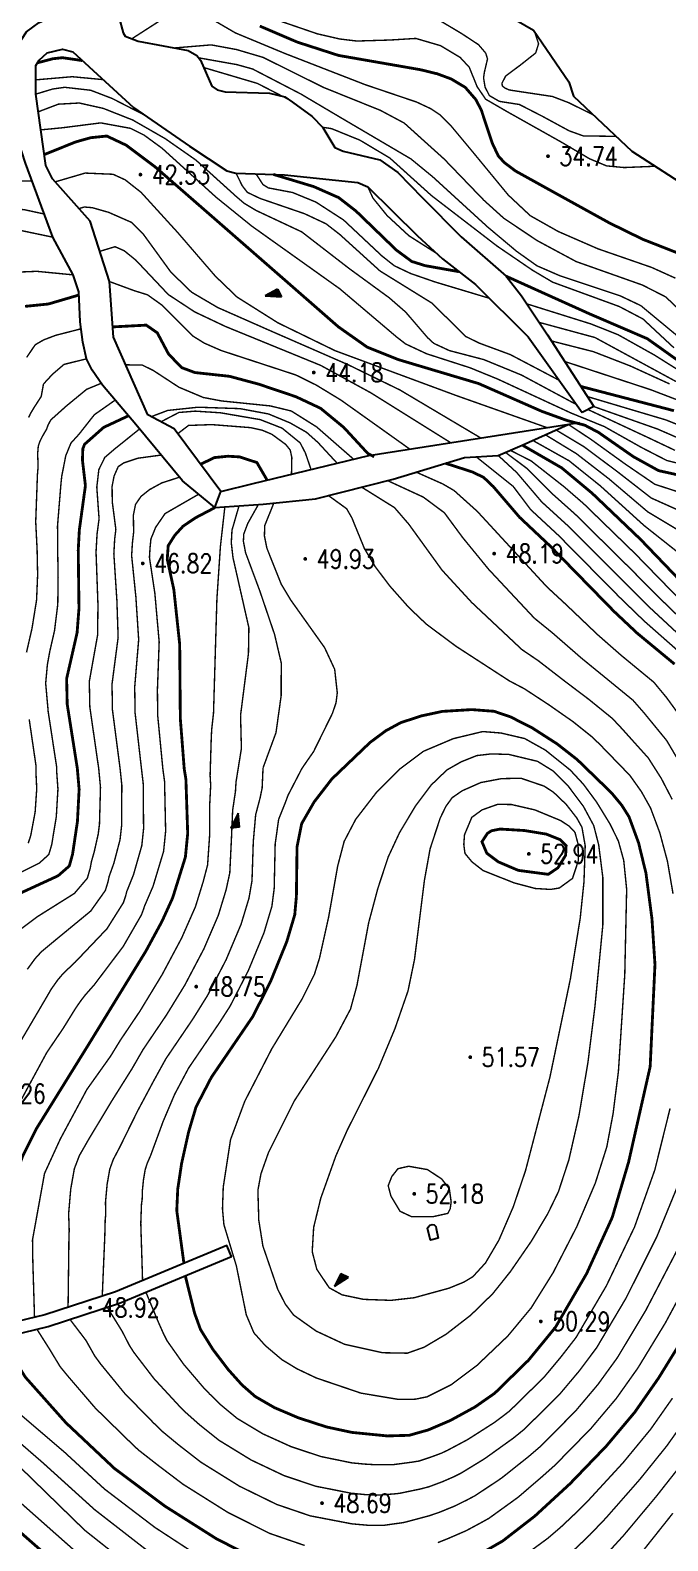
# Model space of a CAD drawing. Extents: x 404846 to 408477, y 3390929 to 3392894.
# Drawn here: x 406495.3 to 406529, y 3392292.5 to 3392372.4 of the extents above; entities that cross this region are included whole.
import ezdxf
from ezdxf.enums import TextEntityAlignment as Align

# ---------------------------------------------------------------- set-up
doc = ezdxf.new("R2010")
doc.units = 0
doc.header["$LTSCALE"] = 0.5
doc.layers.get('0').update_dxf_attribs({"linetype": 'CONTINUOUS'})
doc.layers.add('ASSIST', color=7, linetype='CONTINUOUS', plot=False)
for name, color, linetype in [('DGX', 2, 'CONTINUOUS'), ('DMTZ', 3, 'CONTINUOUS'), ('FZTZ', 7, 'CONTINUOUS'), ('GCD', 1, 'CONTINUOUS'), ('ZBTZ', 3, 'CONTINUOUS')]:
    doc.layers.add(name, color=color, linetype=linetype)
doc.styles.add('HZ', font='rs.shx', dxfattribs={"width": 0.8, "bigfont": 'hztxt.shx'})
doc.linetypes.add('1033B', pattern='A,1,[186,AAA.SHX,S=1,R=0,X=0,Y=0],1', length=2)
doc.linetypes.add('1161', pattern='A,0,[149,AAA.SHX,S=0.15,R=0,X=0,Y=0],-1.6', length=1.6)

# ---------------------------------------------------------------- blocks, each defined once
blk = doc.blocks.new('*U39')
at = {"linetype": 'Continuous'}
for points in [[(-0.3, 0.5), (0, 1.5), (-0.9, 0)], [(-0.3, 0.5), (-0.9, 0), (0, 0)], [(-0.3, 0.5), (0, 0), (0, 1.5)]]:
    blk.add_solid(points, dxfattribs=at)
blk = doc.blocks.new('gc201')
for p, q in [((0, 1.5), (-0.9, 0)), ((0, 0), (-0.9, 0)), ((0, 0), (0, 1.5))]:
    blk.add_line(p, q)
at = {"linetype": 'Continuous'}
blk.add_blockref('*U39', (0, 0), dxfattribs=at)
blk = doc.blocks.new('GC200')
at = {"linetype": 'Continuous', "const_width": 0.2, "flags": 128}
blk.add_lwpolyline([(-0.1, 0, 1), (0.1, 0, 1)], format="xyb", close=True, dxfattribs=at)

msp = doc.modelspace()

# ---------------------------------------------------------------- linework, layer by layer
at = {"layer": 'ASSIST', "linetype": 'Continuous', "elevation": 39.694, "flags": 128}
msp.add_lwpolyline([(406494.303, 3392303.408), (406496.256, 3392303.876), (406500.033, 3392305.109), (406505.952, 3392307.58), (406505.706, 3392308.171), (406499.81, 3392305.71), (406496.082, 3392304.493), (406494.179, 3392304.037)], dxfattribs=at)
at = {"layer": 'DGX', "linetype": 'Continuous', "flags": 128}
for points, const_width, elevation in [([(406528.373, 3392365.253), (406526.724, 3392365.184), (406525.795, 3392365.273), (406524.9, 3392365.648), (406523.361, 3392366.555), (406520.553, 3392368.132), (406519.401, 3392368.799), (406518.951, 3392369.458), (406518.532, 3392370.49), (406518.051, 3392371.01), (406517.01, 3392371.633), (406515.707, 3392372.014), (406514.338, 3392371.93), (406512.582, 3392371.877), (406511.685, 3392371.984), (406510.488, 3392372.26), (406507.843, 3392373.168), (406506.203, 3392374.051)], 0.075, 34.5), ([(406526.305, 3392366.835), (406524.568, 3392366.858), (406523.816, 3392367.128), (406522.431, 3392367.88), (406521.188, 3392368.519), (406520.127, 3392368.685), (406519.601, 3392368.988), (406519.37, 3392369.434), (406519.289, 3392369.932), (406519.336, 3392370.245), (406519.498, 3392370.928), (406519.405, 3392371.235), (406519.023, 3392371.684), (406518.124, 3392372.275), (406516.563, 3392373.205), (406515.49, 3392373.64), (406514.97, 3392373.713), (406514.014, 3392373.528), (406513.312, 3392373.39), (406512.272, 3392373.439), (406510.591, 3392373.784), (406508.002, 3392374.247), (406506.295, 3392374.403)], 0.075, 34), ([(406529.44, 3392359.333), (406528.184, 3392359.901), (406525.347, 3392360.884), (406523.244, 3392361.8), (406521.759, 3392362.639), (406520.592, 3392363.734), (406518.698, 3392366.034), (406518.698, 3392366.034), (406517.565, 3392367.393), (406516.975, 3392367.98), (406516.498, 3392368.297), (406515.746, 3392368.649), (406513.021, 3392369.571), (406508.773, 3392371.221), (406506.159, 3392372.307), (406504.559, 3392373.241), (406503.439, 3392373.429), (406503.04, 3392373.384), (406502.492, 3392373.161), (406500.68, 3392371.996)], 0.075, 35.5), ([(406507.448, 3392372.669), (406509.435, 3392371.82), (406511.617, 3392371.115), (406515.946, 3392370.361), (406516.849, 3392370.141), (406517.587, 3392369.866), (406518.319, 3392369.427), (406518.881, 3392368.78), (406519.171, 3392368.223), (406519.744, 3392366.488), (406520.067, 3392365.802), (406520.382, 3392365.453), (406520.978, 3392365.003), (406523.208, 3392363.767), (406525.948, 3392362.254), (406527.713, 3392361.389), (406529.737, 3392360.595)], 0.15, 35), ([(406531.621, 3392355.785), (406528.926, 3392358.342), (406527.698, 3392358.968), (406524.19, 3392360.21), (406522.136, 3392361.314), (406520.36, 3392362.502), (406519.308, 3392363.453), (406517.203, 3392365.636), (406515.091, 3392367.539), (406513.828, 3392368.212), (406510.823, 3392369.422), (406507.632, 3392371.009), (406506.226, 3392371.425), (406504.882, 3392371.673), (406502.928, 3392371.51)], 0.075, 36), ([(406525.102, 3392367.971), (406523.784, 3392368.619), (406522.934, 3392368.944), (406521.104, 3392369.218), (406520.647, 3392369.29), (406520.424, 3392369.388), (406520.278, 3392369.504), (406520.266, 3392369.648), (406520.456, 3392370.024), (406521.243, 3392370.61), (406522.047, 3392371.246), (406522.199, 3392371.733), (406521.996, 3392372.353)], 0.075, 33.5), ([(406498.062, 3392370.843), (406497.004, 3392370.996), (406496.497, 3392370.938), (406495.689, 3392370.725)], 0.15, 40), ([(406530.911, 3392355.147), (406527.608, 3392357.882), (406526.524, 3392358.396), (406523.337, 3392359.457), (406522.116, 3392359.987), (406521.046, 3392360.747), (406519.511, 3392362.035), (406516.606, 3392364.69), (406515.445, 3392365.642), (406511.83, 3392367.768), (406509.625, 3392369.073), (406507.072, 3392370.397), (406506.241, 3392370.629), (406504.221, 3392370.988)], 0.075, 36.5), ([(406508.974, 3392368.786), (406507.324, 3392369.635), (406504.483, 3392370.475)], 0.075, 37), ([(406501.303, 3392367.985), (406499.645, 3392368.836), (406498.504, 3392369.273), (406497.13, 3392369.429), (406496.494, 3392369.339), (406495.599, 3392369.068)], 0.075, 41), ([(406499.156, 3392369.836), (406497.526, 3392369.99), (406495.603, 3392369.824)], 0.075, 40.5), ([(406524.214, 3392352.642), (406521.298, 3392354.208), (406519.305, 3392355.025), (406517.478, 3392355.503), (406516.653, 3392355.886), (406516.325, 3392356.19), (406515.166, 3392357.54), (406514.307, 3392358.289), (406512.174, 3392359.847), (406509.671, 3392361.781), (406507.26, 3392362.912), (406506.616, 3392363.299), (406506.181, 3392363.673), (406504.073, 3392365.577), (406502.444, 3392366.715), (406500.726, 3392367.7), (406499.165, 3392368.316), (406497.898, 3392368.598), (406496.794, 3392368.537), (406495.731, 3392368.134)], 0.075, 41.5), ([(406525.683, 3392351.48), (406523.921, 3392352.198), (406520.03, 3392353.999), (406518.572, 3392354.594), (406516.277, 3392355.334), (406515.163, 3392355.855), (406514.69, 3392356.222), (406511.682, 3392358.771), (406507.021, 3392362.091), (406505.143, 3392363.611), (406502.28, 3392366.206), (406501.339, 3392366.893), (406500.618, 3392367.257), (406499.035, 3392367.547), (406497.024, 3392367.291), (406495.866, 3392367.178)], 0.075, 42), ([(406531.21, 3392348.564), (406528.548, 3392349.153), (406527.222, 3392349.887), (406525.37, 3392351.175), (406524.651, 3392351.553), (406523.7, 3392351.806), (406522.369, 3392352.29), (406519.031, 3392353.758), (406514.788, 3392355.023), (406513.136, 3392355.682), (406511.603, 3392356.763), (406509.019, 3392359.022), (406504.557, 3392362.915), (406501.913, 3392365.22), (406500.379, 3392366.369), (406499.356, 3392366.851), (406498.507, 3392366.764), (406497.707, 3392366.539), (406496.05, 3392365.871)], 0.15, 42.5), ([(406529.361, 3392355.649), (406527.722, 3392357.175), (406526.471, 3392357.833), (406522.945, 3392359.121), (406521.877, 3392359.754), (406519.99, 3392361.042), (406516.533, 3392363.702), (406514.331, 3392365.688), (406512.744, 3392366.634), (406511.246, 3392367.244), (406510.794, 3392367.311)], 0.075, 37), ([(406491.512, 3392361.467), (406492.269, 3392362.901), (406492.862, 3392363.702), (406493.788, 3392364.37), (406494.301, 3392364.475), (406495.401, 3392364.466)], 0.075, 40.5), ([(406522.651, 3392351.425), (406517.86, 3392353.119), (406511.438, 3392355.496), (406508.412, 3392356.969), (406506.25, 3392358.332), (406505.095, 3392359.443), (406503.105, 3392361.75), (406501.173, 3392363.87), (406500.328, 3392364.535), (406499.686, 3392364.829), (406498.211, 3392364.892), (406496.615, 3392364.425)], 0.075, 43), ([(406523.295, 3392353.929), (406520.703, 3392355.291), (406519.073, 3392355.893), (406518.351, 3392356.245), (406516.556, 3392358.015), (406513.813, 3392359.712), (406511.68, 3392361.647), (406510.952, 3392362.212), (406509.82, 3392362.742), (406507.457, 3392363.554), (406506.79, 3392363.873), (406506.517, 3392364.229), (406506.19, 3392364.895)], 0.075, 41), ([(406519.602, 3392358.268), (406516.712, 3392359.136), (406515.435, 3392359.578), (406514.568, 3392359.989), (406513.909, 3392360.511), (406511.885, 3392362.409), (406510.417, 3392363.359), (406509.182, 3392363.865), (406507.899, 3392364.109), (406507.617, 3392364.285), (406507.249, 3392364.857)], 0.075, 40.5), ([(406508.166, 3392364.824), (406510.305, 3392364.176), (406511.623, 3392363.595), (406512.54, 3392362.883), (406514.675, 3392360.819), (406515.489, 3392360.218), (406516.197, 3392359.996), (406517.991, 3392359.676)], 0.15, 40), ([(406516.789, 3392360.655), (406515.337, 3392361.579), (406514.181, 3392362.649), (406513.435, 3392363.573), (406513.164, 3392364.171)], 0.075, 39.5), ([(406491.79, 3392361.379), (406492.935, 3392362.354), (406493.677, 3392362.795), (406494.423, 3392362.983), (406494.968, 3392362.961), (406496.041, 3392362.728)], 0.075, 41), ([(406519.145, 3392350.877), (406514.864, 3392353.419), (406512.114, 3392354.759), (406507.944, 3392356.58), (406505.22, 3392357.782), (406503.838, 3392358.594), (406502.746, 3392359.653), (406501.287, 3392361.662), (406500.664, 3392362.284), (406499.447, 3392362.818), (406498.595, 3392363.06), (406498.17, 3392363.098), (406497.879, 3392363.014)], 0.075, 43.5), ([(406492.626, 3392360.749), (406493.55, 3392361.58), (406494.298, 3392361.906), (406494.758, 3392361.866), (406496.493, 3392361.502)], 0.075, 41.5), ([(406517.553, 3392350.628), (406513.337, 3392353.262), (406510.674, 3392354.719), (406505.634, 3392356.778), (406504.008, 3392357.548), (406502.613, 3392358.464), (406500.893, 3392360.285), (406500.276, 3392360.785), (406499.792, 3392360.997), (406498.986, 3392360.753)], 0.075, 44), ([(406493.171, 3392354.291), (406493.45, 3392355.36), (406493.41, 3392356.021), (406492.972, 3392356.526), (406492.196, 3392357.321), (406491.935, 3392357.821), (406492.066, 3392358.432), (406492.374, 3392358.706), (406493.301, 3392359.203), (406494.773, 3392359.659), (406495.651, 3392359.695), (406497.569, 3392359.509)], 0.075, 42), ([(406515.386, 3392350.29), (406511.745, 3392352.883), (406510.434, 3392353.68), (406509.361, 3392354.211), (406505.405, 3392355.507), (406504.518, 3392355.895), (406503.931, 3392356.258), (406502.272, 3392357.91), (406501.509, 3392358.453), (406500.806, 3392358.672), (406499.501, 3392359.153)], 0.075, 44.5), ([(406529.497, 3392355.032), (406527.955, 3392356.13), (406524.913, 3392357.439), (406520.478, 3392359.439)], 0.15, 37.5), ([(406497.889, 3392358.444), (406496.264, 3392357.966), (406495.034, 3392357.842)], 0.15, 42.5), ([(406530.53, 3392353.885), (406528.331, 3392355.265), (406526.401, 3392356.345), (406524.97, 3392356.912), (406521.593, 3392357.97)], 0.075, 38), ([(406495.116, 3392355.141), (406495.567, 3392355.809), (406496.008, 3392356.065), (406496.646, 3392356.309), (406497.996, 3392356.655)], 0.075, 43), ([(406499.678, 3392356.756), (406501.443, 3392356.849), (406502.026, 3392356.443), (406502.623, 3392355.321), (406503.317, 3392354.601), (406504.019, 3392354.34), (406505.848, 3392354.142), (406507.402, 3392353.724), (406509.36, 3392353.063), (406510.666, 3392352.45), (406511.895, 3392351.437), (406513.164, 3392350.062), (406513.499, 3392349.887)], 0.15, 45), ([(406551.685, 3392334.201), (406549.476, 3392335.702), (406548.815, 3392336.336), (406548.475, 3392336.85), (406548.067, 3392338.146), (406547.4, 3392339.427), (406546.015, 3392341.419), (406543.926, 3392344.13), (406541.438, 3392346.647), (406539.65, 3392348.619), (406538.74, 3392349.38), (406537.846, 3392349.781), (406537.405, 3392349.827), (406535.941, 3392349.758), (406535.594, 3392349.831), (406535.366, 3392350.041), (406534.958, 3392350.889), (406534.145, 3392351.718), (406532.817, 3392352.591), (406531.981, 3392352.968), (406529.425, 3392353.891), (406525.185, 3392356.193), (406522.241, 3392356.992)], 0.075, 38.5), ([(406529.127, 3392353.741), (406527.053, 3392354.689), (406525.1, 3392355.446), (406522.885, 3392356.011)], 0.075, 39), ([(406496.006, 3392353.734), (406496.487, 3392354.254), (406497.091, 3392354.77), (406498.29, 3392355.069)], 0.075, 43.5), ([(406549.166, 3392334.214), (406548.004, 3392335.548), (406547.632, 3392336.317), (406546.336, 3392339.416), (406545.677, 3392340.426), (406544.919, 3392341.346), (406544.359, 3392341.808), (406543.701, 3392342.012), (406542.241, 3392341.905), (406541.774, 3392342.071), (406540.999, 3392342.547), (406540.441, 3392343.071), (406538.951, 3392344.817), (406536.688, 3392346.401), (406536.111, 3392347.122), (406535.048, 3392348.801), (406534.084, 3392350.078), (406532.805, 3392351.199), (406531.032, 3392352.324), (406528.123, 3392353.436), (406523.585, 3392354.926)], 0.075, 39.5), ([(406512.413, 3392349.756), (406510.452, 3392351.47), (406509.113, 3392352.308), (406508.004, 3392352.576), (406505.433, 3392352.838), (406504.465, 3392353.021), (406503.171, 3392353.565), (406501.813, 3392354.452), (406501.235, 3392354.736), (406500.363, 3392354.75)], 0.075, 45.5), ([(406496.006, 3392353.734), (406495.886, 3392353.075), (406495.502, 3392352.48), (406495.323, 3392352.18), (406495.22, 3392351.964)], 0.075, 43.5), ([(406496.394, 3392351.835), (406497.21, 3392352.566), (406498.29, 3392353.454), (406499.058, 3392353.771)], 0.075, 44), ([(406529.362, 3392352.322), (406524.436, 3392353.606)], 0.15, 40), ([(406496.974, 3392348.869), (406497.186, 3392349.945), (406497.458, 3392350.608), (406497.891, 3392351.086), (406498.697, 3392352.109), (406499.798, 3392352.882)], 0.075, 44.5), ([(406511.541, 3392349.546), (406510.529, 3392350.64), (406509.922, 3392351.182), (406509.048, 3392351.68), (406507.912, 3392352.15), (406506.403, 3392352.432), (406504.18, 3392352.507), (406502.578, 3392352.336), (406501.708, 3392352.008)], 0.075, 46), ([(406524.781, 3392353.07), (406528.934, 3392351.835), (406530.284, 3392351.298)], 0.075, 40.5), ([(406525.122, 3392352.541), (406528.506, 3392351.348), (406529.85, 3392350.762)], 0.075, 41), ([(406494.667, 3392326.75), (406496.781, 3392327.722), (406497.373, 3392328.24), (406497.546, 3392328.866), (406497.802, 3392330.589), (406497.892, 3392332.294), (406497.796, 3392333.406), (406497.261, 3392336.799), (406497.231, 3392338.147), (406497.785, 3392340.581), (406497.884, 3392341.861), (406497.845, 3392344.946), (406497.904, 3392346.022), (406498.225, 3392348.359), (406498.068, 3392349.703), (406498.087, 3392350.306), (406498.179, 3392350.544), (406499.19, 3392351.44), (406500.502, 3392352.054)], 0.15, 45), ([(406496.394, 3392351.835), (406496.244, 3392351.555), (406496.174, 3392351.351), (406495.937, 3392350.945), (406495.819, 3392350.705), (406495.731, 3392350.449), (406495.697, 3392350.041), (406495.723, 3392349.378), (406495.686, 3392348.936), (406495.595, 3392346.444), (406495.669, 3392344.977), (406495.697, 3392343.638), (406495.64, 3392342.305), (406495.398, 3392340.802), (406495.108, 3392339.54)], 0.075, 44), ([(406510.162, 3392349.213), (406509.861, 3392350.09), (406509.586, 3392350.62), (406508.63, 3392351.4), (406507.473, 3392351.851), (406505.366, 3392352.213), (406504.034, 3392352.299), (406503.169, 3392352.229), (406502.224, 3392351.737)], 0.075, 46.5), ([(406524.816, 3392352.384), (406528.078, 3392350.861), (406529.416, 3392350.225)], 0.075, 41.5), ([(406498.947, 3392346.604), (406498.827, 3392348.278), (406498.935, 3392349.207), (406499.251, 3392349.851), (406499.776, 3392350.301), (406501.09, 3392351.356)], 0.075, 45.5), ([(406509.127, 3392348.963), (406509.145, 3392349.841), (406509.063, 3392350.235), (406508.823, 3392350.537), (406508.091, 3392351.074), (406507.581, 3392351.29), (406506.962, 3392351.427), (406504.912, 3392351.587), (406503.68, 3392351.543), (406503.116, 3392351.111)], 0.075, 47), ([(406529.949, 3392345.789), (406527.97, 3392346.977), (406525.911, 3392348.727), (406524.201, 3392350.05), (406522.552, 3392351.054)], 0.075, 44), ([(406530.369, 3392346.714), (406528.162, 3392347.703), (406526.348, 3392349.114), (406524.591, 3392350.425), (406523.116, 3392351.307)], 0.075, 43.5), ([(406530.789, 3392347.639), (406528.355, 3392348.428), (406526.785, 3392349.5), (406524.98, 3392350.8), (406523.771, 3392351.6)], 0.075, 43), ([(406525.683, 3392351.48), (406527.65, 3392350.374), (406528.982, 3392349.689), (406530.086, 3392349.416)], 0.075, 42), ([(406530.908, 3392340.176), (406528.538, 3392342.474), (406527.029, 3392343.995), (406524.146, 3392346.839), (406522.959, 3392347.898), (406521.61, 3392349.249), (406520.449, 3392350.117)], 0.075, 46), ([(406531.413, 3392340.596), (406528.913, 3392343.113), (406527.307, 3392344.761), (406524.592, 3392347.397), (406523.547, 3392348.302), (406521.805, 3392349.667), (406520.702, 3392350.229)], 0.075, 45.5), ([(406531.918, 3392341.015), (406527.584, 3392345.526), (406525.037, 3392347.954), (406523.422, 3392349.3), (406521.334, 3392350.507)], 0.15, 45), ([(406529.529, 3392344.864), (406527.777, 3392346.252), (406525.474, 3392348.341), (406523.812, 3392349.675), (406521.886, 3392350.755)], 0.075, 44.5), ([(406499.835, 3392346.042), (406499.645, 3392347.508), (406499.636, 3392348.324), (406499.743, 3392348.87), (406499.96, 3392349.363), (406500.25, 3392349.559), (406500.995, 3392349.808), (406502.232, 3392349.976)], 0.075, 46), ([(406507.837, 3392348.652), (406507.297, 3392349.58), (406506.39, 3392349.878), (406505.768, 3392349.915), (406505.039, 3392349.841), (406504.32, 3392349.487)], 0.15, 47.5), ([(406529.395, 3392338.918), (406527.413, 3392340.557), (406526.198, 3392341.699), (406522.808, 3392345.168), (406521.195, 3392346.685), (406519.802, 3392348.31), (406519.298, 3392348.79), (406518.712, 3392349.078), (406517.281, 3392349.54)], 0.15, 47.5), ([(406529.899, 3392339.337), (406527.788, 3392341.196), (406526.475, 3392342.464), (406523.254, 3392345.725), (406521.783, 3392347.089), (406520.857, 3392348.319), (406518.904, 3392349.88)], 0.075, 47), ([(406530.404, 3392339.757), (406528.163, 3392341.835), (406526.752, 3392343.23), (406523.7, 3392346.282), (406522.371, 3392347.493), (406521.048, 3392349.047), (406520.07, 3392349.95)], 0.075, 46.5), ([(406496.974, 3392348.869), (406496.931, 3392348.472), (406496.749, 3392346.233), (406496.757, 3392344.961), (406496.781, 3392343.521), (406496.762, 3392342.083), (406496.591, 3392340.692), (406496.335, 3392339.57), (406496.212, 3392338.891), (406496.122, 3392337.903), (406496.256, 3392336.397), (406496.69, 3392333.562), (406496.697, 3392333.512), (406496.703, 3392333.262), (406496.771, 3392332.309), (406496.684, 3392330.847), (406496.678, 3392330.809), (406496.443, 3392329.375), (406496.38, 3392329.154), (406496.285, 3392328.843), (406495.785, 3392328.392), (406494.013, 3392327.508)], 0.075, 44.5), ([(406500.775, 3392345.892), (406500.763, 3392346.804), (406500.874, 3392347.361), (406501.161, 3392347.783), (406501.611, 3392348.145), (406502.266, 3392348.503), (406503.201, 3392348.805)], 0.075, 46.5), ([(406521.979, 3392341.345), (406519.555, 3392343.935), (406518.179, 3392345.618), (406517.216, 3392346.924), (406516.103, 3392347.752), (406514.215, 3392348.623)], 0.075, 48.5), ([(406522.642, 3392343.002), (406518.955, 3392347), (406517.728, 3392348.101), (406517.123, 3392348.453), (406515.735, 3392349.07)], 0.075, 48), ([(406494.057, 3392314.451), (406496.184, 3392318.378), (406497.05, 3392319.654), (406497.707, 3392320.715), (406497.99, 3392321.122), (406498.212, 3392321.41), (406498.701, 3392321.965), (406500.226, 3392323.986), (406501.184, 3392325.646), (406501.296, 3392325.942), (406501.352, 3392326.117), (406501.802, 3392327.162), (406502.361, 3392329.014), (406502.469, 3392330.086), (406502.412, 3392332.714), (406502.321, 3392333.381), (406502.049, 3392336.193), (406502.034, 3392337.563), (406502.127, 3392340.088), (406501.899, 3392342.66), (406501.612, 3392344.565), (406501.645, 3392345.083), (406501.69, 3392345.536), (406501.94, 3392346.152), (406502.438, 3392346.88), (406504.218, 3392347.906)], 0.075, 47), ([(406520.654, 3392338.031), (406517.841, 3392339.856), (406516.265, 3392341.029), (406515.336, 3392341.913), (406514.329, 3392343.049), (406513.552, 3392344.079), (406512.985, 3392345.032), (406512.322, 3392346.654), (406512.046, 3392347.137), (406511.08, 3392347.836)], 0.075, 49.5), ([(406521.316, 3392339.688), (406518.662, 3392342.18), (406517.095, 3392343.885), (406515.335, 3392346.318), (406514.578, 3392347.196), (406512.841, 3392348.278)], 0.075, 49), ([(406493.673, 3392303.958), (406493.851, 3392307.921), (406494.112, 3392309.907), (406494.489, 3392311.744), (406494.912, 3392312.908), (406495.627, 3392314.337), (406498.423, 3392318.846), (406501.423, 3392323.737), (406502.275, 3392325.309), (406502.839, 3392326.55), (406503.514, 3392328.708), (406503.636, 3392329.96), (406503.542, 3392332.819), (406503.453, 3392333.374), (406503.246, 3392336.041), (406503.213, 3392339.965), (406502.903, 3392342.86), (406502.554, 3392344.47), (406502.604, 3392345.181), (406502.952, 3392345.731), (406503.391, 3392346.213), (406504.053, 3392346.66), (406505.078, 3392347.198)], 0.15, 47.5), ([(406505.602, 3392347.234), (406505.367, 3392345.147), (406505.181, 3392342.354), (406505.002, 3392336.334)], 0.075, 48), ([(406506.35, 3392347.286), (406505.979, 3392346.002), (406505.943, 3392345.331), (406506.032, 3392344.55), (406506.873, 3392340.841), (406506.85, 3392339.477), (406506.433, 3392336.215)], 0.075, 48.5), ([(406507.373, 3392347.357), (406506.814, 3392346.361), (406506.601, 3392345.794), (406506.583, 3392345.413), (406506.699, 3392344.807), (406507.45, 3392342.793), (406508.233, 3392340.486), (406508.586, 3392338.978), (406508.579, 3392337.233), (406508.307, 3392335.291), (406507.622, 3392333.43)], 0.075, 49), ([(406508.192, 3392347.434), (406507.711, 3392346.247), (406507.695, 3392345.697), (406507.827, 3392345.046), (406508.581, 3392343.155), (406509.094, 3392342.3), (406510.881, 3392339.787), (406511.412, 3392338.645), (406511.55, 3392337.398), (406511.483, 3392336.869), (406511.293, 3392336.312), (406510.294, 3392334.285)], 0.075, 49.5), ([(406494.735, 3392324.848), (406495.676, 3392325.554), (406497.642, 3392326.788), (406498.326, 3392327.591), (406498.483, 3392328.135), (406498.539, 3392328.461), (406498.693, 3392329), (406498.903, 3392329.933), (406498.969, 3392330.463), (406499.022, 3392332.399), (406498.927, 3392333.4), (406498.458, 3392336.647), (406498.431, 3392338.001), (406498.87, 3392340.458), (406498.888, 3392342.061), (406498.787, 3392344.851), (406498.839, 3392345.787), (406498.947, 3392346.604)], 0.075, 45.5), ([(406494.423, 3392318.331), (406495.677, 3392320.462), (406496.429, 3392321.745), (406496.772, 3392322.226), (406497.053, 3392322.556), (406497.693, 3392323.162), (406499.365, 3392324.92), (406500.231, 3392326.294), (406500.358, 3392326.673), (406500.414, 3392326.898), (406500.766, 3392327.775), (406501.208, 3392329.321), (406501.302, 3392330.212), (406501.282, 3392332.609), (406501.19, 3392333.387), (406500.852, 3392336.344), (406500.833, 3392337.709), (406501.042, 3392340.211), (406500.895, 3392342.461), (406500.67, 3392344.661), (406500.71, 3392345.318), (406500.775, 3392345.892)], 0.075, 46.5), ([(406495.151, 3392322.775), (406495.555, 3392323.33), (406495.894, 3392323.702), (406496.684, 3392324.358), (406498.504, 3392325.854), (406499.278, 3392326.943), (406499.421, 3392327.404), (406499.477, 3392327.679), (406499.73, 3392328.387), (406500.056, 3392329.627), (406500.136, 3392330.338), (406500.152, 3392332.504), (406500.059, 3392333.393), (406499.655, 3392336.496), (406499.632, 3392337.855), (406499.956, 3392340.335), (406499.891, 3392342.261), (406499.729, 3392344.756), (406499.774, 3392345.553), (406499.835, 3392346.042)], 0.075, 46), ([(406522.642, 3392343.002), (406523.652, 3392342.068), (406525.333, 3392340.466), (406526.566, 3392339.385), (406528.296, 3392337.961), (406528.971, 3392337.146), (406529.95, 3392335.8)], 0.075, 48), ([(406521.979, 3392341.345), (406522.92, 3392340.582), (406524.469, 3392339.233), (406525.72, 3392338.213), (406527.198, 3392337.004), (406527.789, 3392336.327), (406528.976, 3392334.878), (406529.735, 3392333.588)], 0.075, 48.5), ([(406521.316, 3392339.688), (406522.187, 3392339.096), (406523.605, 3392338), (406524.874, 3392337.041), (406526.099, 3392336.047), (406526.607, 3392335.507), (406528.002, 3392333.956), (406528.689, 3392332.878), (406529.267, 3392331.764)], 0.075, 49), ([(406520.654, 3392338.031), (406521.455, 3392337.61), (406522.741, 3392336.768), (406524.027, 3392335.869), (406525, 3392335.091), (406525.425, 3392334.687), (406527.028, 3392333.034), (406527.643, 3392332.168), (406528.126, 3392331.303), (406528.612, 3392329.999), (406529.018, 3392328.489), (406529.314, 3392326.769)], 0.075, 49.5), ([(406503.509, 3392306.56), (406504.003, 3392304.579), (406504.312, 3392303.724), (406504.966, 3392302.672), (406505.776, 3392301.607), (406506.512, 3392300.786), (406507.211, 3392300.175), (406508.229, 3392299.588), (406509.489, 3392299.051), (406510.983, 3392298.566), (406512.322, 3392298.278), (406514.201, 3392298.091), (406515.36, 3392298.126), (406516.372, 3392298.412), (406517.533, 3392298.91), (406518.835, 3392299.622), (406519.882, 3392300.352), (406521.669, 3392302.1), (406523.092, 3392303.837), (406524.745, 3392306.684), (406526.098, 3392309.653), (406526.961, 3392312.573), (406528.104, 3392317.628), (406528.358, 3392323.024), (406528.199, 3392325.44), (406527.881, 3392327.861), (406527.49, 3392329.465), (406526.985, 3392330.842), (406526.597, 3392331.458), (406526.054, 3392332.112), (406524.243, 3392333.867), (406523.181, 3392334.697), (406521.877, 3392335.535), (406520.722, 3392336.124), (406519.848, 3392336.422), (406518.659, 3392336.512), (406517.102, 3392336.416), (406515.996, 3392336.178), (406514.906, 3392335.821), (406514.118, 3392335.393), (406513.284, 3392334.774), (406511.264, 3392332.843), (406510.325, 3392331.627), (406509.665, 3392330.479), (406509.421, 3392329.256), (406509.387, 3392326.634), (406509.3, 3392325.66), (406508.879, 3392324.242), (406508.022, 3392322.135), (406507.082, 3392320.277), (406504.891, 3392317.065), (406504.078, 3392315.495), (406503.683, 3392314.168), (406503.312, 3392312.495), (406503.11, 3392311.153), (406503.058, 3392310.008), (406503.436, 3392307.224)], 0.15, 50), ([(406495.251, 3392335.995), (406495.601, 3392333.606), (406495.607, 3392333.563), (406495.611, 3392333.117), (406495.649, 3392332.323), (406495.566, 3392331.106), (406495.561, 3392331.073), (406495.339, 3392329.885), (406495.285, 3392329.701), (406495.198, 3392329.446)], 0.075, 44), ([(406495.532, 3392304.361), (406495.442, 3392307.331), (406495.434, 3392307.921), (406495.439, 3392308.084), (406495.423, 3392308.45), (406496.062, 3392311.979), (406496.896, 3392313.797), (406498.188, 3392316.203), (406498.292, 3392316.403), (406499.554, 3392318.176), (406500.064, 3392319.009), (406501.06, 3392320.488), (406501.111, 3392320.564), (406502.286, 3392322.497), (406503.314, 3392324.425), (406504.047, 3392326.088), (406504.456, 3392327.411), (406504.688, 3392328.293), (406504.793, 3392329.819), (406504.797, 3392331.419), (406504.852, 3392332.5), (406504.822, 3392333.016), (406504.823, 3392333.081), (406504.882, 3392334.989), (406504.905, 3392335.454), (406505.002, 3392336.334)], 0.075, 48), ([(406497.307, 3392304.893), (406497.346, 3392308), (406497.353, 3392308.729), (406497.368, 3392308.929), (406497.337, 3392309.849), (406497.447, 3392311.145), (406497.64, 3392312.23), (406497.907, 3392312.926), (406498.394, 3392313.776), (406499.64, 3392315.844), (406500.685, 3392317.506), (406501.271, 3392318.523), (406502.471, 3392320.296), (406502.513, 3392320.359), (406503.485, 3392321.942), (406504.491, 3392323.853), (406505.255, 3392325.627), (406505.667, 3392326.974), (406505.863, 3392327.878), (406505.95, 3392329.679), (406506.014, 3392331.184), (406506.162, 3392332.181), (406506.191, 3392332.657), (406506.198, 3392332.717), (406506.477, 3392334.452), (406506.433, 3392336.215)], 0.075, 48.5), ([(406501.249, 3392306.31), (406501.154, 3392309.338), (406501.191, 3392310.345), (406501.228, 3392310.62), (406501.236, 3392311.052), (406501.299, 3392311.66), (406501.386, 3392312.172), (406501.491, 3392312.505), (406501.673, 3392312.922), (406502.336, 3392314.727), (406502.947, 3392316.165), (406503.684, 3392317.551), (406505.293, 3392319.914), (406505.317, 3392319.949), (406505.883, 3392320.832), (406506.845, 3392322.708), (406507.671, 3392324.704), (406508.089, 3392326.098), (406508.212, 3392327.048), (406508.264, 3392329.397), (406508.448, 3392330.714), (406508.783, 3392331.543), (406508.93, 3392331.94), (406508.949, 3392331.99), (406509.669, 3392333.379), (406509.881, 3392333.693), (406510.294, 3392334.285)], 0.075, 49.5), ([(406499.116, 3392305.483), (406499.25, 3392308.669), (406499.272, 3392309.537), (406499.298, 3392309.775), (406499.287, 3392310.451), (406499.373, 3392311.403), (406499.513, 3392312.201), (406499.699, 3392312.716), (406500.033, 3392313.349), (406500.988, 3392315.286), (406501.816, 3392316.835), (406502.478, 3392318.037), (406503.882, 3392320.105), (406503.915, 3392320.154), (406504.684, 3392321.387), (406505.668, 3392323.28), (406506.463, 3392325.165), (406506.878, 3392326.536), (406507.038, 3392327.463), (406507.107, 3392329.538), (406507.231, 3392330.949), (406507.472, 3392331.862), (406507.561, 3392332.299), (406507.574, 3392332.354), (406507.622, 3392333.43)], 0.075, 49), ([(406529.156, 3392315.414), (406528.351, 3392312.167), (406527.277, 3392309.143), (406525.786, 3392306.031), (406524.183, 3392303.3), (406523.38, 3392302.266), (406522.489, 3392301.198), (406520.667, 3392299.411), (406520.218, 3392299.067), (406519.851, 3392298.795), (406518.545, 3392297.96), (406518.375, 3392297.859), (406517.385, 3392297.333), (406517.053, 3392297.176), (406516.52, 3392296.979), (406515.883, 3392296.765), (406515.466, 3392296.699), (406514.54, 3392296.577), (406514.401, 3392296.571), (406513.594, 3392296.567), (406513.011, 3392296.601), (406512.321, 3392296.666), (406510.693, 3392296.999), (406509.109, 3392297.523), (406507.612, 3392298.202), (406506.254, 3392299.016), (406505.39, 3392299.732), (406504.785, 3392300.322), (406504.453, 3392300.672), (406503.417, 3392301.888), (406503.409, 3392301.899), (406502.55, 3392303.117), (406502.372, 3392303.464), (406502.087, 3392304.102), (406501.427, 3392305.691)], 0.075, 49.5), ([(406529.74, 3392311.76), (406528.457, 3392308.632), (406526.826, 3392305.378), (406525.274, 3392302.762), (406524.357, 3392301.536), (406523.311, 3392300.293), (406521.459, 3392298.458), (406520.934, 3392298.031), (406520.863, 3392297.974), (406519.409, 3392296.931), (406519.217, 3392296.807), (406518.112, 3392296.132), (406517.734, 3392295.941), (406517.133, 3392295.678), (406516.406, 3392295.404), (406515.934, 3392295.282), (406514.879, 3392295.063), (406514.72, 3392295.039), (406513.792, 3392294.964), (406513.117, 3392294.981), (406512.319, 3392295.054), (406510.403, 3392295.432), (406508.728, 3392295.995), (406506.995, 3392296.817), (406505.296, 3392297.858), (406504.269, 3392298.678), (406503.528, 3392299.335), (406503.131, 3392299.737), (406501.861, 3392301.113), (406501.851, 3392301.125), (406500.788, 3392302.51), (406500.543, 3392302.895), (406500.17, 3392303.624), (406499.381, 3392304.896)], 0.075, 49), ([(406529.637, 3392308.122), (406527.867, 3392304.725), (406526.364, 3392302.225), (406525.335, 3392300.807), (406524.135, 3392299.385), (406522.256, 3392297.5), (406521.656, 3392296.988), (406520.28, 3392295.893), (406520.067, 3392295.744), (406518.84, 3392294.931), (406518.415, 3392294.705), (406517.746, 3392294.376), (406516.93, 3392294.043), (406516.403, 3392293.866), (406515.217, 3392293.549), (406515.039, 3392293.507), (406513.99, 3392293.36), (406513.224, 3392293.361), (406512.318, 3392293.442), (406510.114, 3392293.865), (406508.348, 3392294.467), (406506.378, 3392295.431), (406504.338, 3392296.7), (406503.148, 3392297.624), (406502.271, 3392298.348), (406501.808, 3392298.802), (406500.305, 3392300.338), (406500.294, 3392300.351), (406499.025, 3392301.903), (406498.714, 3392302.327), (406498.253, 3392303.146), (406497.41, 3392304.253)], 0.075, 48.5), ([(406530.816, 3392307.612), (406528.908, 3392304.071), (406527.455, 3392301.687), (406526.313, 3392300.077), (406524.961, 3392298.475), (406523.057, 3392296.534), (406522.383, 3392295.936), (406521.141, 3392294.868), (406520.907, 3392294.696), (406519.568, 3392293.73), (406519.096, 3392293.469), (406518.359, 3392293.074), (406517.453, 3392292.682), (406516.871, 3392292.449)], 0.075, 48), ([(406491.642, 3392302.993), (406492.689, 3392301.328), (406493.195, 3392300.697), (406493.957, 3392299.934), (406497.113, 3392297.236)], 0.075, 47), ([(406493.705, 3392303.315), (406495.056, 3392301.189), (406497.194, 3392298.788), (406499.757, 3392296.374), (406502.423, 3392294.383), (406505.144, 3392292.659), (406507.587, 3392291.41), (406509.534, 3392290.731), (406512.315, 3392290.218), (406513.437, 3392290.122), (406514.385, 3392290.152), (406515.678, 3392290.444), (406517.34, 3392291.033), (406518.972, 3392291.773), (406520.295, 3392292.529), (406521.999, 3392293.849), (406523.863, 3392295.563), (406525.789, 3392297.561), (406527.29, 3392299.348), (406528.546, 3392301.15), (406529.949, 3392303.418)], 0.15, 47.5), ([(406509.824, 3392292.298), (406507.967, 3392292.938), (406505.761, 3392294.045), (406503.381, 3392295.541), (406502.026, 3392296.57), (406501.014, 3392297.361), (406500.486, 3392297.867), (406498.75, 3392299.563), (406498.737, 3392299.578), (406497.263, 3392301.296), (406496.885, 3392301.758), (406496.336, 3392302.668), (406495.66, 3392303.733)], 0.075, 48), ([(406495.976, 3392296.67), (406492.605, 3392299.597), (406490.898, 3392301.248), (406489.709, 3392302.692)], 0.075, 46.5), ([(406484.048, 3392300.706), (406485.202, 3392299.507), (406486.222, 3392298.897), (406489.202, 3392297.444), (406490.385, 3392296.687), (406491.983, 3392295.454), (406497.151, 3392290.916)], 0.15, 45), ([(406497.113, 3392297.236), (406499.236, 3392295.282), (406501.895, 3392293.256), (406504.493, 3392291.558), (406505.943, 3392290.764), (406507.099, 3392290.17), (406508.966, 3392289.509), (406510.234, 3392289.229), (406511.244, 3392289.028), (406512.102, 3392288.884), (406513.332, 3392288.823), (406514.549, 3392288.917), (406516.044, 3392289.257), (406517.763, 3392289.852), (406519.523, 3392290.631), (406520.987, 3392291.429), (406522.69, 3392292.678), (406523.369, 3392293.26), (406524.042, 3392293.895), (406524.812, 3392294.656), (406526.668, 3392296.672), (406528.134, 3392298.452), (406529.284, 3392300.089)], 0.075, 47), ([(406495.976, 3392296.67), (406498.714, 3392294.191), (406501.367, 3392292.13), (406503.842, 3392290.458), (406505.373, 3392289.569), (406506.611, 3392288.93), (406508.397, 3392288.287), (406509.804, 3392287.936), (406510.93, 3392287.698), (406511.89, 3392287.551), (406513.228, 3392287.523), (406514.713, 3392287.681), (406516.411, 3392288.07), (406518.187, 3392288.67), (406520.074, 3392289.489), (406521.678, 3392290.328), (406523.381, 3392291.506), (406524.164, 3392292.143), (406524.918, 3392292.866), (406525.762, 3392293.749), (406527.547, 3392295.782), (406528.977, 3392297.556), (406530.023, 3392299.027)], 0.075, 46.5), ([(406494.704, 3392296.498), (406498.193, 3392293.099), (406500.839, 3392291.004), (406503.191, 3392289.357), (406504.803, 3392288.374), (406506.123, 3392287.69), (406507.829, 3392287.066), (406509.374, 3392286.643), (406510.615, 3392286.369), (406511.677, 3392286.217), (406513.124, 3392286.224), (406514.878, 3392286.446), (406516.778, 3392286.883), (406518.61, 3392287.489), (406520.626, 3392288.346), (406522.369, 3392289.227), (406524.072, 3392290.335), (406524.959, 3392291.027), (406525.793, 3392291.838), (406526.711, 3392292.842), (406528.426, 3392294.893), (406529.821, 3392296.661)], 0.075, 46), ([(406493.791, 3392295.443), (406497.672, 3392292.008), (406500.311, 3392289.877), (406502.54, 3392288.257), (406504.234, 3392287.178), (406505.636, 3392286.45), (406507.261, 3392285.844), (406508.944, 3392285.35), (406510.3, 3392285.04), (406511.464, 3392284.884), (406513.02, 3392284.924), (406515.042, 3392285.21), (406517.145, 3392285.697), (406519.034, 3392286.308), (406521.177, 3392287.204), (406523.061, 3392288.127), (406524.763, 3392289.164), (406525.755, 3392289.91), (406526.668, 3392290.81), (406527.661, 3392291.936), (406529.305, 3392294.004)], 0.075, 45.5)]:
    msp.add_lwpolyline(points, dxfattribs=dict(at, const_width=const_width, elevation=elevation))
for points, const_width, elevation in [([(406511.094, 3392325.543), (406511.571, 3392328.237), (406511.915, 3392329.542), (406512.524, 3392330.707), (406513.608, 3392332.113), (406514.881, 3392333.386), (406516.11, 3392334.307), (406517.687, 3392334.975), (406519.245, 3392335.35), (406520.205, 3392335.274), (406521.464, 3392334.981), (406522.562, 3392334.368), (406523.876, 3392333.313), (406524.569, 3392332.567), (406525.269, 3392331.62), (406525.986, 3392330.45), (406526.424, 3392329.552), (406526.705, 3392328.537), (406526.86, 3392327.003), (406526.76, 3392322.497), (406526.424, 3392317.379), (406526.141, 3392315.136), (406525.807, 3392313.372), (406525.202, 3392311.467), (406524.216, 3392309.149), (406522.969, 3392306.726), (406521.813, 3392304.872), (406520.575, 3392303.38), (406518.946, 3392301.828), (406517.57, 3392300.796), (406516.302, 3392300.161), (406515.682, 3392300.035), (406514.806, 3392300.021), (406512.8, 3392300.356), (406510.443, 3392301.156), (406509.429, 3392301.637), (406508.623, 3392302.124), (406507.745, 3392302.867), (406507.137, 3392303.548), (406506.733, 3392304.505), (406506.212, 3392307.083), (406505.551, 3392309.27), (406505.476, 3392310.098), (406505.517, 3392311.253), (406505.903, 3392313.768), (406506.655, 3392315.795), (406508.083, 3392318.566), (406509.689, 3392321.207), (406510.345, 3392322.521), (406510.613, 3392323.377), (406511.094, 3392325.543)], 0.075, 50.5), ([(406513.21, 3392325.234), (406513.697, 3392327.055), (406514.242, 3392328.711), (406514.844, 3392330.005), (406515.688, 3392331.414), (406516.52, 3392332.523), (406517.348, 3392333.318), (406518.11, 3392333.752), (406518.939, 3392334.081), (406519.688, 3392334.167), (406520.615, 3392334.143), (406522.146, 3392333.775), (406522.954, 3392333.275), (406523.75, 3392332.491), (406524.572, 3392331.392), (406525.118, 3392330.378), (406525.379, 3392329.362), (406525.601, 3392327.622), (406525.598, 3392325.102), (406525.182, 3392320.81), (406524.814, 3392317.866), (406524.338, 3392315.041), (406523.8, 3392312.689), (406523.251, 3392311.013), (406522.693, 3392309.86), (406521.817, 3392308.391), (406520.714, 3392306.791), (406519.771, 3392305.611), (406518.614, 3392304.482), (406517.309, 3392303.473), (406516.146, 3392302.785), (406515.256, 3392302.469), (406513.947, 3392302.492), (406511.935, 3392302.939), (406510.433, 3392303.638), (406509.24, 3392304.486), (406508.803, 3392305.061), (406508.402, 3392305.842), (406507.615, 3392308.135), (406507.397, 3392309.497), (406507.35, 3392311.085), (406507.512, 3392311.957), (406507.915, 3392313.096), (406509.276, 3392315.812), (406511.471, 3392319.199), (406512.25, 3392320.669), (406512.589, 3392321.916), (406513.21, 3392325.234)], 0.075, 51), ([(406515.292, 3392321.632), (406515.635, 3392323.29), (406516.163, 3392327.499), (406516.46, 3392329.145), (406516.99, 3392330.76), (406517.293, 3392331.389), (406517.628, 3392331.852), (406518.162, 3392332.22), (406519.144, 3392332.653), (406520.244, 3392332.861), (406521.273, 3392332.88), (406522.495, 3392332.463), (406522.992, 3392332.138), (406523.661, 3392331.498), (406524.222, 3392330.778), (406524.495, 3392330.286), (406524.667, 3392329.307), (406524.602, 3392327.401), (406524.403, 3392325.479), (406523.885, 3392322.281), (406522.8, 3392317.069), (406521.507, 3392312.118), (406520.858, 3392310.204), (406520.101, 3392308.451), (406519.393, 3392307.245), (406518.725, 3392306.515), (406518.247, 3392306.228), (406517.453, 3392305.904), (406515.618, 3392305.402), (406514.391, 3392305.263), (406512.946, 3392305.315), (406511.805, 3392305.554), (406511.123, 3392305.929), (406510.467, 3392306.904), (406510.224, 3392307.842), (406510.301, 3392309.128), (406510.678, 3392310.67), (406511.474, 3392312.903), (406512.067, 3392314.243), (406513.73, 3392317.547), (406514.601, 3392319.637), (406515.292, 3392321.632)], 0.075, 51.5), ([(406519.263, 3392327.999), (406518.674, 3392328.458), (406518.305, 3392328.905), (406518.243, 3392329.382), (406518.281, 3392329.892), (406518.667, 3392330.812), (406519.207, 3392331.206), (406520.036, 3392331.501), (406520.763, 3392331.491), (406522.005, 3392331.206), (406523.371, 3392330.641), (406523.827, 3392330.339), (406524.126, 3392330.019), (406524.29, 3392329.397), (406524.303, 3392328.519), (406523.995, 3392327.583), (406523.297, 3392327.074), (406522.835, 3392327), (406522.028, 3392327.049), (406520.905, 3392327.346), (406519.263, 3392327.999)], 0.075, 52), ([(406521.126, 3392328.008), (406520.075, 3392328.455), (406519.461, 3392328.915), (406519.204, 3392329.521), (406519.49, 3392329.96), (406519.707, 3392330.101), (406520.155, 3392330.193), (406521.455, 3392330.116), (406522.615, 3392329.924), (406523.336, 3392329.634), (406523.657, 3392329.317), (406523.631, 3392328.805), (406523.223, 3392328.143), (406522.712, 3392327.798), (406521.126, 3392328.008)], 0.15, 52.5), ([(406514.87, 3392309.975), (406514.388, 3392310.779), (406514.244, 3392311.327), (406514.432, 3392311.81), (406514.76, 3392312.228), (406515.329, 3392312.356), (406516.324, 3392312.179), (406517.072, 3392311.685), (406517.476, 3392311.171), (406517.576, 3392310.469), (406517.524, 3392310.104), (406517.4, 3392309.863), (406516.631, 3392309.693), (406515.483, 3392309.688), (406514.87, 3392309.975)], 0.075, 52)]:
    msp.add_lwpolyline(points, close=True, dxfattribs=dict(at, const_width=const_width, elevation=elevation))
at = {"layer": 'DMTZ', "linetype": '1033B', "flags": 128}
for points, elevation in [([(406448.392, 3392332.133), (406448.99, 3392334.232), (406449.766, 3392335.855), (406451.391, 3392337.94), (406451.822, 3392338.591), (406451.949, 3392339.13), (406450.955, 3392341.213), (406450.449, 3392342.691), (406449.847, 3392343.784), (406450.023, 3392344.536), (406451.215, 3392345.76), (406454.035, 3392345.903), (406456.404, 3392345.801), (406458.033, 3392345.952), (406459.116, 3392348.029), (406460.157, 3392348.814), (406463.758, 3392349.304), (406465.385, 3392348.457), (406467.953, 3392346.378), (406468.439, 3392346.274), (406468.982, 3392346.576), (406469.496, 3392348.372), (406469.041, 3392353.697), (406468.679, 3392358.074), (406468.002, 3392362.628), (406466.489, 3392367.995), (406465.568, 3392369.058), (406464.809, 3392374.353), (406465.792, 3392378.125), (406466.877, 3392380.078), (406467.58, 3392380.894), (406471.237, 3392381.81), (406472.197, 3392382.206), (406478.012, 3392382.986), (406482.667, 3392383.018), (406484.77, 3392383.046), (406487.922, 3392380.342), (406489.378, 3392380.126), (406490.932, 3392380.388), (406492.188, 3392381.516), (406493.343, 3392382.014), (406494.068, 3392382.738), (406495.947, 3392383.546), (406498.263, 3392383.901), (406499.9, 3392383.767), (406501.735, 3392383.086), (406502.658, 3392382.388), (406504.334, 3392381.549), (406510.771, 3392376.659), (406515.918, 3392374.34), (406519.366, 3392373.635), (406520.56, 3392373.248), (406521.924, 3392372.458), (406523.801, 3392369.713), (406524.048, 3392368.968), (406527.129, 3392366.056), (406530.461, 3392363.905), (406532.061, 3392362.021)], 28.212), ([(406505.385, 3392348.051), (406502.923, 3392351.371), (406501.525, 3392352.104), (406499.718, 3392356.22), (406499.501, 3392359.153), (406498.47, 3392362.353), (406496.476, 3392364.581), (406496.133, 3392365.289), (406495.599, 3392369.068), (406495.608, 3392370.581), (406495.77, 3392370.87), (406496.194, 3392371.255), (406497.005, 3392371.448), (406497.552, 3392371.312), (406500.761, 3392368.361), (406503.724, 3392366.309), (406505.711, 3392365.01), (406506.19, 3392364.895), (406508.758, 3392364.803), (406512.642, 3392364.388), (406513.164, 3392364.171), (406515.798, 3392361.572), (406517.116, 3392360.352), (406518.866, 3392359), (406521.648, 3392356.236), (406524.511, 3392352.226)], 41.578), ([(406505.078, 3392347.198), (406507.621, 3392347.375), (406510.404, 3392347.666), (406514.503, 3392348.695), (406518.274, 3392349.842), (406520.07, 3392349.95), (406521.334, 3392350.507), (406523.771, 3392351.6)], 46.946)]:
    msp.add_lwpolyline(points, dxfattribs=dict(at, elevation=elevation))
at = {"layer": 'FZTZ', "linetype": 'Continuous', "elevation": 52.968, "flags": 128}
msp.add_lwpolyline([(406516.881, 3392308.549), (406516.479, 3392308.452), (406516.326, 3392309.064), (406516.35, 3392309.143), (406516.452, 3392309.246), (406516.566, 3392309.281), (406516.673, 3392309.264), (406516.757, 3392309.168), (406516.783, 3392309.064), (406516.881, 3392308.549)], close=True, dxfattribs=at)
at = {"layer": 'ZBTZ', "linetype": '1161', "flags": 128}
for points, elevation in [([(406505.078, 3392347.198), (406503.358, 3392348.615), (406500.892, 3392351.596), (406499.121, 3392353.678), (406498.577, 3392354.474), (406498.29, 3392355.069), (406498.085, 3392355.945), (406497.949, 3392357.032), (406497.881, 3392358.618), (406497.569, 3392359.509), (406496.493, 3392361.502), (406495.048, 3392365.425), (406494.47, 3392367.214), (406494.139, 3392368.556), (406494.074, 3392369.634), (406494.172, 3392370.556), (406494.544, 3392371.493), (406495.099, 3392372.362), (406495.776, 3392372.858), (406496.964, 3392373.372), (406498.059, 3392373.572), (406499.155, 3392373.58), (406499.72, 3392373.417), (406499.991, 3392373.161), (406500.22, 3392372.305), (406500.336, 3392372.129), (406501.023, 3392371.863), (406503.66, 3392371.374), (406504.127, 3392371.111), (406504.315, 3392370.865), (406504.906, 3392369.494), (406505.202, 3392369.294), (406505.621, 3392369.182), (406507.965, 3392369.115), (406508.773, 3392368.929), (406509.175, 3392368.644), (406510.229, 3392367.88), (406510.794, 3392367.311), (406511.414, 3392366.25), (406511.869, 3392366.049), (406513.799, 3392365.587), (406514.751, 3392364.916), (406516.064, 3392363.578), (406518.098, 3392361.526), (406520.478, 3392359.439), (406521.304, 3392358.405), (406522.676, 3392356.335), (406525.122, 3392352.541)], 38.359), ([(406525.122, 3392352.541), (406524.511, 3392352.226)], 41.27), ([(406525.122, 3392352.541), (406524.511, 3392352.226)], 41.27), ([(406505.078, 3392347.198), (406505.385, 3392348.051), (406507.104, 3392348.475), (406513.22, 3392349.951), (406524.373, 3392351.695)], 46.018)]:
    msp.add_lwpolyline(points, dxfattribs=dict(at, elevation=elevation))

# ---------------------------------------------------------------- block references
at = {"layer": 'DMTZ', "linetype": 'Continuous', "xscale": 0.5, "yscale": 0.5}
for p, rotation in [((406508.395, 3392358.744, 44.072), 118.0311273029949), ((406506.373, 3392330.288, 50.078), 5.614797668645224), ((406511.731, 3392306.684, 52.235), 154.0871980723324)]:
    msp.add_blockref('gc201', p, dxfattribs=dict(at, rotation=rotation))
at = {"layer": 'GCD', "linetype": 'Continuous'}
ref = msp.add_blockref('GC200', (406522.699, 3392365.783, 34.737), dxfattribs=dict(at, xscale=0.5, yscale=0.5, zscale=0.5))
ref.add_attrib('height', '34.74', dxfattribs={"linetype": 'Continuous', "height": 1, "style": 'HZ', "width": 0.8}).set_placement((406523.299, 3392365.783, 34.737), align=Align.MIDDLE_LEFT)
ref = msp.add_blockref('GC200', (406501.133, 3392364.81, 42.525), dxfattribs=dict(at, xscale=0.5, yscale=0.5, zscale=0.5))
ref.add_attrib('height', '42.53', dxfattribs={"linetype": 'Continuous', "height": 1, "style": 'HZ', "width": 0.8}).set_placement((406501.733, 3392364.81, 42.525), align=Align.MIDDLE_LEFT)
ref = msp.add_blockref('GC200', (406510.305, 3392354.342, 44.176), dxfattribs=dict(at, xscale=0.5, yscale=0.5, zscale=0.5))
ref.add_attrib('height', '44.18', dxfattribs={"linetype": 'Continuous', "height": 1, "style": 'HZ', "width": 0.8}).set_placement((406510.905, 3392354.342, 44.176), align=Align.MIDDLE_LEFT)
ref = msp.add_blockref('GC200', (406501.258, 3392344.244, 46.823), dxfattribs=dict(at, xscale=0.5, yscale=0.5, zscale=0.5))
ref.add_attrib('height', '46.82', dxfattribs={"linetype": 'Continuous', "height": 1, "style": 'HZ', "width": 0.8}).set_placement((406501.858, 3392344.244, 46.823), align=Align.MIDDLE_LEFT)
ref = msp.add_blockref('GC200', (406509.857, 3392344.481, 49.926), dxfattribs=dict(at, xscale=0.5, yscale=0.5, zscale=0.5))
ref.add_attrib('height', '49.93', dxfattribs={"linetype": 'Continuous', "height": 1, "style": 'HZ', "width": 0.8}).set_placement((406510.457, 3392344.481, 49.926), align=Align.MIDDLE_LEFT)
ref = msp.add_blockref('GC200', (406519.849, 3392344.763, 48.194), dxfattribs=dict(at, xscale=0.5, yscale=0.5, zscale=0.5))
ref.add_attrib('height', '48.19', dxfattribs={"linetype": 'Continuous', "height": 1, "style": 'HZ', "width": 0.8}).set_placement((406520.449, 3392344.763, 48.194), align=Align.MIDDLE_LEFT)
ref = msp.add_blockref('GC200', (406521.682, 3392328.879, 52.938), dxfattribs=dict(at, xscale=0.5, yscale=0.5, zscale=0.5))
ref.add_attrib('height', '52.94', dxfattribs={"linetype": 'Continuous', "height": 1, "style": 'HZ', "width": 0.8}).set_placement((406522.282, 3392328.879, 52.938), align=Align.MIDDLE_LEFT)
ref = msp.add_blockref('GC200', (406504.089, 3392321.858, 48.754), dxfattribs=dict(at, xscale=0.5, yscale=0.5, zscale=0.5))
ref.add_attrib('height', '48.75', dxfattribs={"linetype": 'Continuous', "height": 1, "style": 'HZ', "width": 0.8}).set_placement((406504.689, 3392321.858, 48.754), align=Align.MIDDLE_LEFT)
ref = msp.add_blockref('GC200', (406518.586, 3392318.125, 51.566), dxfattribs=dict(at, xscale=0.5, yscale=0.5, zscale=0.5))
ref.add_attrib('height', '51.57', dxfattribs={"linetype": 'Continuous', "height": 1, "style": 'HZ', "width": 0.8}).set_placement((406519.186, 3392318.125, 51.566), align=Align.MIDDLE_LEFT)
ref = msp.add_blockref('GC200', (406492.449, 3392316.192, 46.257), dxfattribs=dict(at, xscale=0.5, yscale=0.5, zscale=0.5))
ref.add_attrib('height', '46.26', dxfattribs={"linetype": 'Continuous', "height": 1, "style": 'HZ', "width": 0.8}).set_placement((406493.049, 3392316.192, 46.257), align=Align.MIDDLE_LEFT)
ref = msp.add_blockref('GC200', (406515.623, 3392310.896, 52.181), dxfattribs=dict(at, xscale=0.5, yscale=0.5, zscale=0.5))
ref.add_attrib('height', '52.18', dxfattribs={"linetype": 'Continuous', "height": 1, "style": 'HZ', "width": 0.8}).set_placement((406516.223, 3392310.896, 52.181), align=Align.MIDDLE_LEFT)
ref = msp.add_blockref('GC200', (406498.475, 3392304.875, 48.924), dxfattribs=dict(at, xscale=0.5, yscale=0.5, zscale=0.5))
ref.add_attrib('height', '48.92', dxfattribs={"linetype": 'Continuous', "height": 1, "style": 'HZ', "width": 0.8}).set_placement((406499.075, 3392304.875, 48.924), align=Align.MIDDLE_LEFT)
ref = msp.add_blockref('GC200', (406522.316, 3392304.148, 50.285), dxfattribs=dict(at, xscale=0.5, yscale=0.5, zscale=0.5))
ref.add_attrib('height', '50.29', dxfattribs={"linetype": 'Continuous', "height": 1, "style": 'HZ', "width": 0.8}).set_placement((406522.916, 3392304.148, 50.285), align=Align.MIDDLE_LEFT)
ref = msp.add_blockref('GC200', (406510.743, 3392294.536, 48.685), dxfattribs=dict(at, xscale=0.5, yscale=0.5, zscale=0.5))
ref.add_attrib('height', '48.69', dxfattribs={"linetype": 'Continuous', "height": 1, "style": 'HZ', "width": 0.8}).set_placement((406511.343, 3392294.536, 48.685), align=Align.MIDDLE_LEFT)

doc.saveas('drawing.dxf')
